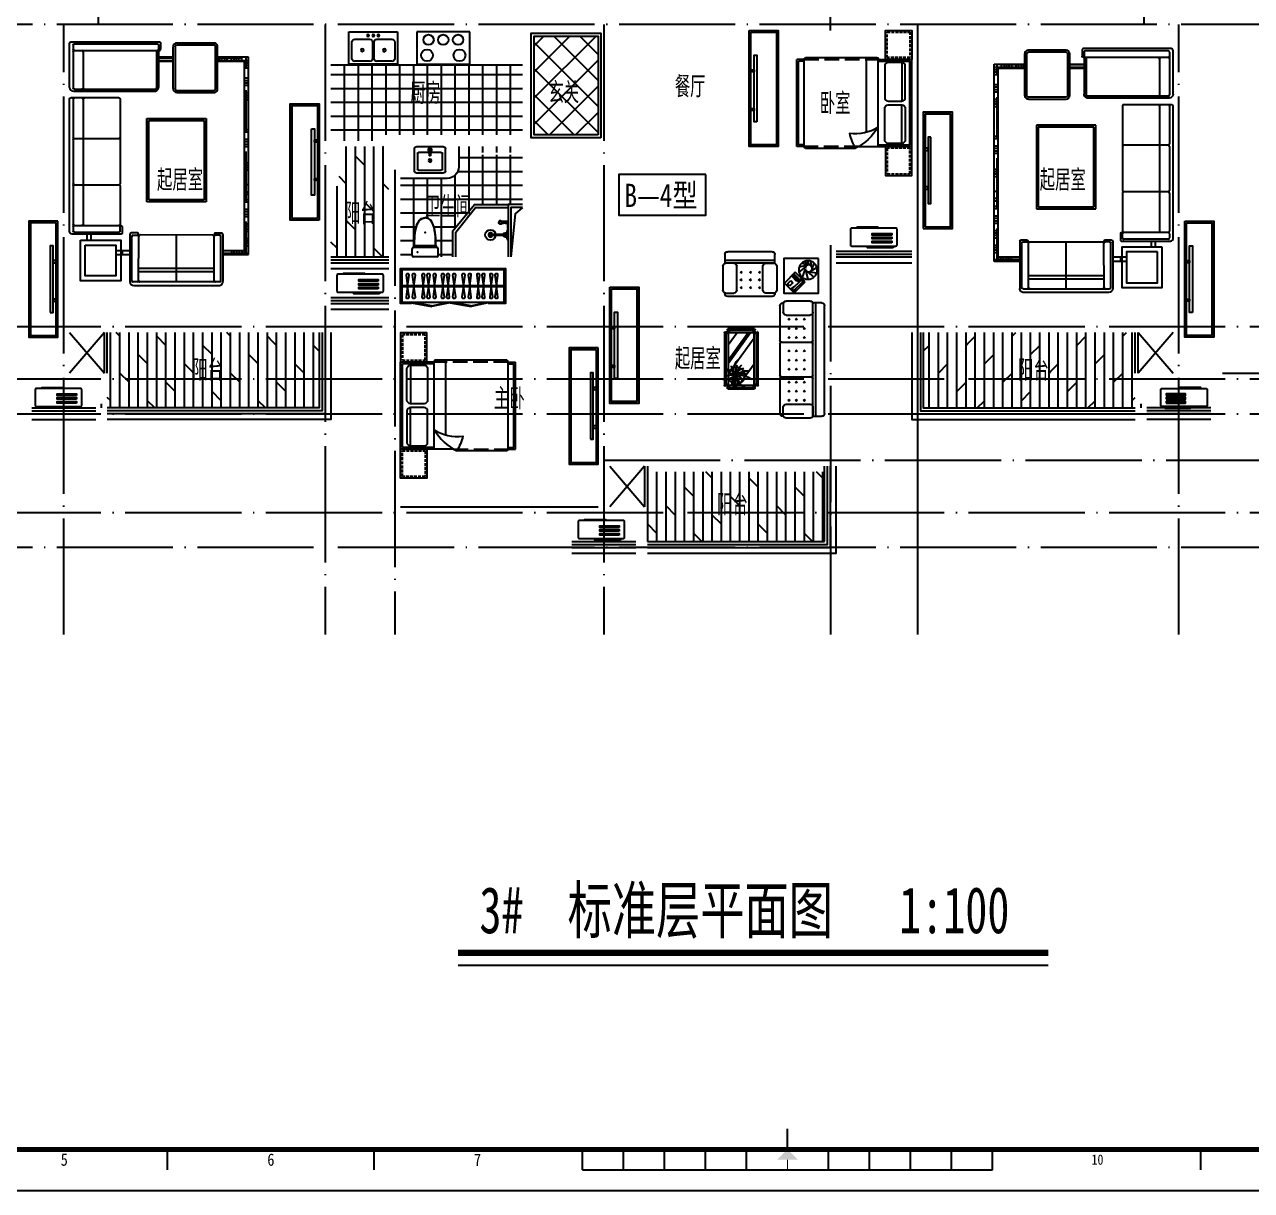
# Model space of a CAD drawing. Extents: x 921942 to 1159542, y -958603 to -790785.
# Drawn here: x 1057835 to 1078960, y -958603 to -938535 of the extents above; entities that cross this region are included whole.
import ezdxf
from ezdxf.enums import TextEntityAlignment as Align

# ---------------------------------------------------------------- set-up
doc = ezdxf.new("R2010")
doc.units = 0
doc.header["$LTSCALE"] = 1000
doc.header["$MEASUREMENT"] = 0
doc.linetypes.add('DASH', pattern=[0.35, 0.25, -0.1])
doc.linetypes.add('DOTE', pattern=[2.42, 2, -0.2, 0.02, -0.2])
for name, color, linetype in [('BALCONY', 6, 'CONTINUOUS'), ('DIM_SYMB', 3, 'CONTINUOUS'), ('DOTE', 1, 'DOTE'), ('PUB_TEXT', 7, 'CONTINUOUS'), ('TT', 7, 'CONTINUOUS'), ('厨卫', 8, 'CONTINUOUS'), ('图框', 255, 'CONTINUOUS'), ('家具', 8, 'CONTINUOUS'), ('平面填充', 250, 'CONTINUOUS'), ('看线', 2, 'CONTINUOUS'), ('空调', 8, 'CONTINUOUS'), ('阳台', 6, 'CONTINUOUS')]:
    doc.layers.add(name, color=color, linetype=linetype)
doc.styles.add('DIM_FONT', font='SIMPLEX', dxfattribs={"width": 0.7, "bigfont": 'GBCBIG'})
doc.styles.get("Standard").update_dxf_attribs({"font": 'GBENOR', "bigfont": 'GBCBIG'})
doc.styles.add('TKZ1', font='SIMHEI.TTF', dxfattribs={"width": 0.7})
doc.styles.add('长仿宋', font='SimSun.ttf', dxfattribs={"width": 0.7, "height": 5})
doc.styles.add('黑体', font='SIMHEI.TTF', dxfattribs={"width": 0.8})
pattern_1 = [(90, (1074062.04, -968448.43), (-238.125, 1e-14), []), (180, (1074062.04, -968448.43), (-3e-14, -238.125), [])]

# ---------------------------------------------------------------- blocks, each defined once
blk = doc.blocks.new('图框2')
at = {"layer": '图框', "color": 0}
for p, q in [((42800, 1000), (42800, 1500)), ((27688, 500), (27688, 1000)), ((32725, 500), (32725, 1000)), ((37800, 500), (37800, 1000)), ((38800, 500), (38800, 1000)), ((39800, 500), (39800, 1000)), ((40800, 500), (40800, 1000)), ((41800, 500), (41800, 1000)), ((43800, 500), (43800, 1000)), ((44800, 500), (44800, 1000)), ((45800, 500), (45800, 1000)), ((46800, 500), (46800, 1000)), ((47800, 500), (47800, 1000)), ((52875, 500), (52875, 1000)), ((37800, 500), (47800, 500)), ((0, 0), (84100, 0))]:
    blk.add_line(p, q, dxfattribs=at)
at = {"layer": '图框', "color": 0, "const_width": 120}
blk.add_lwpolyline([(83100, 58400), (2500, 58400), (2500, 1000), (83100, 1000)], close=True, dxfattribs=at)
at = {"layer": '图框', "color": 0, "const_width": 30}
blk.add_lwpolyline([(42800, 750), (42800, 500)], dxfattribs=at)
at = {"layer": '图框', "color": 0}
blk.add_solid([(42550, 750), (43050, 750), (42800, 1000)], dxfattribs=at)
at = {"layer": '图框', "color": 0, "style": 'TKZ1', "width": 0.85}
for s, height, p in [('6', 300, (30206, 750)), ('5', 300, (25169, 750)), ('7', 300, (35244, 750)), ('10', 250, (50356, 750))]:
    blk.add_text(s, height=height, dxfattribs=at).set_placement(p, align=Align.MIDDLE)
blk = doc.blocks.new('空调机')
at = {"layer": '空调', "color": 8}
for p, q in [((2416486, -275315), (2416486, -275325)), ((2416849, -275305), (2416496, -275305)), ((2416859, -275325), (2416859, -275315))]:
    blk.add_line(p, q, dxfattribs=at)
blk.add_lwpolyline([(2416186, -275325), (2416946, -275325, -0.414214), (2416966, -275345), (2416966, -275615, -0.414214), (2416946, -275635), (2416186, -275635, -0.414214), (2416166, -275615), (2416166, -275345, -0.414214)], format="xyb", close=True, dxfattribs=at)
for points in [[(2416256, -275445), (2416592, -275445), (2416592, -275416), (2416256, -275416)], [(2416235, -275664), (2416675, -275664), (2416675, -275649), (2416235, -275649)], [(2416256, -275511), (2416592, -275511), (2416592, -275482), (2416256, -275482)], [(2416256, -275577), (2416592, -275577), (2416592, -275548), (2416256, -275548)]]:
    blk.add_lwpolyline(points, close=True, dxfattribs=at)
for centre, start, end in [((2416496, -275315), 90, 180), ((2416849, -275315), 0, 90)]:
    blk.add_arc(centre, 10, start, end, dxfattribs=at)
blk = doc.blocks.new('wasfsdgdfh')
at = {"layer": '厨卫', "linetype": 'ByBlock'}
for p, q in [((-317, 406), (241, 406)), ((-317, -432), (-317, 406)), ((-190, 51), (-190, 305)), ((-140, 356), (140, 356)), ((190, 305), (190, 51)), ((241, 406), (241, -432)), ((140, 0), (-140, 0)), ((-190, -330), (-190, -76)), ((-140, -25), (140, -25)), ((190, -76), (190, -330)), ((140, -381), (-140, -381)), ((241, -432), (-317, -432))]:
    blk.add_line(p, q, dxfattribs=at)
at = {"layer": '厨卫', "linetype": 'ByBlock', "extrusion": (0, 0, -1)}
for centre, major_axis, start_param, end_param in [((-140, 305), (0.1, 50.8), 4.711206, 6.282002), ((140, 305), (-0.1, 50.8), 0.001187, 1.571983), ((-254, 76), (-13.5, 13.5), 3.926991, 10.210176), ((-254, -13), (-13.5, 13.5), 3.926991, 10.210176), ((-140, 51), (-0.1, 50.8), 3.142779, 4.713576), ((0, 178), (-18, 18), 3.926991, 10.210176), ((140, 51), (0.1, 50.8), 1.569613, 3.140409), ((-254, -102), (-13.5, 13.5), 3.926991, 10.210176), ((-140, -76), (0.1, 50.8), 4.711206, 6.282002), ((0, -203), (-18, 18), 3.926991, 10.210176), ((140, -76), (-0.1, 50.8), 0.001187, 1.571983), ((-140, -330), (-0.1, 50.8), 3.142779, 4.713576), ((140, -330), (0.1, 50.8), 1.569613, 3.140409)]:
    blk.add_ellipse(centre, major_axis=major_axis, ratio=1, start_param=start_param, end_param=end_param, dxfattribs=at)
blk = doc.blocks.new('aswqdfrsgfh')
at = {"layer": '厨卫', "linetype": 'ByBlock'}
for p, q in [((-513, 299), (-513, -260)), ((401, 299), (-513, 299)), ((401, -260), (401, 299)), ((-513, -260), (401, -260))]:
    blk.add_line(p, q, dxfattribs=at)
for centre, radius in [((-310, 159), 88.9), ((-56, 159), 88.9), ((198, 159), 88.9), ((-336, -108), 102), ((223, -108), 102)]:
    blk.add_circle(centre, radius, dxfattribs=at)
blk = doc.blocks.new('asfdfgfhfg')
at = {"layer": '家具'}
for p, q in [((-54, 1595), (-54, 1745)), ((-4, 1795), (759, 1795)), ((809, 1745), (809, 1592)), ((-87, 1545), (-87, 1134)), ((-54, 1645), (809, 1645)), ((-54, 1595), (809, 1595)), ((102, 1595), (-37, 1595)), ((152, 1134), (152, 1545)), ((602, 1134), (602, 1545)), ((652, 1595), (792, 1595)), ((842, 1545), (842, 1134)), ((-575, 1274), (-405, 1443)), ((-386, 1085), (-575, 1274)), ((-556, 1274), (-509, 1227)), ((-504, 1326), (-551, 1278)), ((-551, 1278), (-509, 1236)), ((-532, 1278), (-504, 1307)), ((-532, 1278), (-381, 1128)), ((-462, 1283), (-504, 1326)), ((-353, 1156), (-504, 1307)), ((-452, 1283), (-499, 1330)), ((-386, 1406), (-471, 1321)), ((-471, 1321), (-433, 1283)), ((-471, 1274), (-462, 1283)), ((-466, 1269), (-452, 1283)), ((-452, 1302), (-367, 1387)), ((-433, 1283), (-348, 1368)), ((-405, 1443), (-216, 1255)), ((-348, 1368), (-386, 1406)), ((-325, 1297), (-363, 1260)), ((-268, 1241), (-325, 1297)), ((198, 1453), (229, 1423)), ((229, 1453), (198, 1423)), ((198, 1326), (229, 1296)), ((229, 1326), (198, 1296)), ((356, 1453), (386, 1423)), ((386, 1453), (356, 1423)), ((356, 1326), (386, 1296)), ((386, 1326), (356, 1296)), ((514, 1453), (544, 1423)), ((544, 1453), (514, 1423)), ((514, 1326), (544, 1296)), ((544, 1326), (514, 1296)), ((-509, 1236), (-499, 1245)), ((-509, 1227), (-495, 1241)), ((-424, 1151), (-414, 1161)), ((-381, 1109), (-424, 1151)), ((-216, 1255), (-386, 1085)), ((-386, 1189), (-377, 1198)), ((-334, 1156), (-381, 1109)), ((-381, 1128), (-353, 1156)), ((-377, 1198), (-334, 1156)), ((-363, 1260), (-306, 1203)), ((-306, 1203), (-268, 1241)), ((-54, 1084), (-54, 1075)), ((-37, 1084), (102, 1084)), ((198, 1189), (229, 1159)), ((229, 1189), (198, 1159)), ((386, 1189), (356, 1159)), ((356, 1189), (386, 1159)), ((514, 1189), (544, 1159)), ((544, 1189), (514, 1159)), ((792, 1084), (652, 1084)), ((809, 1084), (809, 1075)), ((-909, -988), (-909, 862)), ((-859, 912), (-706, 912)), ((-759, -1038), (-759, 912)), ((-709, -1038), (-709, 912)), ((-709, 755), (-709, 896)), ((-659, 946), (-247, 946)), ((-197, 912), (-189, 912)), ((-197, 896), (-197, 755)), ((-139, 862), (-139, 264)), ((-4, 1025), (759, 1025)), ((-247, 705), (-659, 705)), ((-546, 651), (-576, 620)), ((-546, 620), (-576, 651)), ((-409, 651), (-439, 620)), ((-409, 620), (-439, 651)), ((-282, 651), (-312, 620)), ((-282, 620), (-312, 651)), ((-546, 463), (-576, 493)), ((-546, 493), (-576, 463)), ((-409, 493), (-439, 463)), ((-409, 463), (-439, 493)), ((-282, 493), (-312, 463)), ((-282, 463), (-312, 493)), ((261, 368), (333, 440)), ((261, 396), (305, 440)), ((287, 455), (287, 450)), ((297, 465), (756, 465)), ((297, 440), (756, 440)), ((791, 368), (719, 440)), ((791, 396), (747, 440)), ((766, 455), (766, 450)), ((-169, 235), (-679, 235)), ((-546, 335), (-576, 305)), ((-546, 305), (-576, 335)), ((-409, 335), (-439, 305)), ((-409, 305), (-439, 335)), ((-282, 335), (-312, 305)), ((-282, 305), (-312, 335)), ((236, -505), (236, 404)), ((246, 414), (251, 414)), ((261, -505), (261, 404)), ((301, 305), (751, -315)), ((364, 400), (751, -134)), ((407, 400), (751, -75)), ((595, 400), (751, 185)), ((791, 404), (791, -505)), ((806, 414), (801, 414)), ((816, 404), (816, -505)), ((-546, 75), (-576, 105)), ((-546, 105), (-576, 75)), ((-409, 75), (-439, 105)), ((-409, 105), (-439, 75)), ((-282, 75), (-312, 105)), ((-282, 105), (-312, 75)), ((-139, 206), (-139, -332)), ((-546, -52), (-576, -82)), ((-546, -82), (-576, -52)), ((-546, -240), (-576, -210)), ((-546, -210), (-576, -240)), ((-409, -82), (-439, -52)), ((-409, -52), (-439, -82)), ((-409, -240), (-439, -210)), ((-409, -210), (-439, -240)), ((-282, -82), (-312, -52)), ((-282, -52), (-312, -82)), ((-282, -240), (-312, -210)), ((-282, -210), (-312, -240)), ((301, -138), (565, -500)), ((-169, -361), (-679, -361)), ((-139, -390), (-139, -988)), ((-546, -431), (-576, -461)), ((-546, -461), (-576, -431)), ((-546, -619), (-576, -588)), ((-546, -588), (-576, -619)), ((-409, -431), (-439, -461)), ((-409, -461), (-439, -431)), ((-409, -588), (-439, -619)), ((-409, -619), (-439, -588)), ((-282, -431), (-312, -461)), ((-282, -461), (-312, -431)), ((-282, -588), (-312, -619)), ((-282, -619), (-312, -588)), ((246, -515), (251, -515)), ((261, -468), (333, -540)), ((261, -496), (305, -540)), ((287, -555), (287, -550)), ((756, -540), (297, -540)), ((756, -565), (297, -565)), ((791, -468), (719, -540)), ((791, -496), (747, -540)), ((766, -555), (766, -550)), ((806, -515), (801, -515)), ((-247, -831), (-659, -831)), ((-546, -746), (-576, -776)), ((-546, -776), (-576, -746)), ((-409, -746), (-439, -776)), ((-409, -776), (-439, -746)), ((-282, -746), (-312, -776)), ((-282, -776), (-312, -746)), ((-709, -1038), (-859, -1038)), ((-709, -881), (-709, -1021)), ((-197, -1021), (-197, -881)), ((-197, -1038), (-189, -1038)), ((-659, -1071), (-247, -1071))]:
    blk.add_line(p, q, dxfattribs=at)
at = {"layer": '家具', "color": 6}
for p, q in [((-677, 1466), (-777, 1525)), ((-694, 1502), (-729, 1600)), ((-683, 1543), (-673, 1632)), ((-651, 1566), (-616, 1640)), ((-632, 1568), (-564, 1629)), ((-611, 1564), (-511, 1595)), ((-598, 1556), (-471, 1530)), ((-581, 1533), (-467, 1445)), ((-575, 1501), (-521, 1357)), ((-649, 1450), (-776, 1433)), ((-609, 1454), (-722, 1355)), ((-583, 1478), (-618, 1320))]:
    blk.add_line(p, q, dxfattribs=at)
at = {"layer": '家具'}
for points in [[(-805, 1679), (-205, 1679), (-205, 1079), (-805, 1079)], [(301, 400), (751, 400), (751, -500), (301, -500)]]:
    blk.add_lwpolyline(points, close=True, dxfattribs=at)
at = {"layer": '家具', "color": 3, "const_width": 12}
for points in [[(643, -155, 1), (643, -167, 1)], [(415, -356, 1), (415, -368, 1)], [(484, -251, 1), (484, -263, 1)], [(540, -295, 1), (540, -307, 1)], [(540, -336, 1), (540, -348, 1)], [(547, -221, 1), (547, -233, 1)], [(597, -328, 1), (597, -340, 1)], [(606, -309, 1), (606, -321, 1)], [(610, -339, 1), (610, -351, 1)], [(616, -325, 1), (616, -337, 1)], [(629, -320, 1), (629, -332, 1)], [(649, -284, 1), (649, -296, 1)], [(672, -257, 1), (672, -269, 1)], [(550, -449, 1), (550, -461, 1)], [(613, -518, 1), (613, -530, 1)], [(686, -441, 1), (686, -453, 1)]]:
    blk.add_lwpolyline(points, format="xyb", close=True, dxfattribs=at)
at = {"layer": '家具', "color": 6}
for centre, radius in [((-623, 1480), 160), ((-634, 1508), 60)]:
    blk.add_circle(centre, radius, dxfattribs=at)
at = {"layer": '家具'}
blk.add_circle((609, -339), 144, dxfattribs=at)
for centre, radius, start, end in [((-4, 1745), 50, 90, 180), ((759, 1745), 50, 0, 90), ((-37, 1545), 50, 90, 180), ((102, 1545), 50, 0, 90), ((652, 1545), 50, 90, 180), ((792, 1545), 50, 0, 90), ((-37, 1134), 50, 180, 270), ((-4, 1075), 50, 180, 270), ((102, 1134), 50, 270, 0), ((652, 1134), 50, 180, 270), ((759, 1075), 50, 270, 0), ((792, 1134), 50, 270, 0), ((-859, 862), 50, 90, 180), ((-659, 896), 50, 90, 180), ((-247, 896), 50, 0, 90), ((-189, 862), 50, 0, 90), ((-659, 755), 50, 180, 270), ((-247, 755), 50, 270, 0), ((297, 455), 10, 90, 180), ((297, 450), 10, 180, 270), ((756, 455), 10, 0, 90), ((756, 450), 10, 270, 0), ((-679, 265), 30, 180, 270), ((-679, 205), 30, 90, 180), ((-169, 265), 30, 270, 0), ((-169, 205), 30, 0, 90), ((246, 404), 10, 90, 180), ((251, 404), 10, 0, 90), ((801, 404), 10, 90, 180), ((806, 404), 10, 0, 90), ((-679, -331), 30, 180, 270), ((-679, -391), 30, 90, 180), ((-169, -331), 30, 270, 0), ((-169, -391), 30, 0, 90), ((246, -505), 10, 180, 270), ((251, -505), 10, 270, 0), ((297, -550), 10, 90, 180), ((297, -555), 10, 180, 270), ((756, -550), 10, 0, 90), ((756, -555), 10, 270, 0), ((801, -505), 10, 180, 270), ((806, -505), 10, 270, 0), ((-659, -881), 50, 90, 180), ((-247, -881), 50, 0, 90), ((-859, -988), 50, 180, 270), ((-659, -1021), 50, 180, 270), ((-247, -1021), 50, 270, 0), ((-189, -988), 50, 270, 0)]:
    blk.add_arc(centre, radius, start, end, dxfattribs=at)
at = {"layer": '家具', "color": 3}
for centre, radius, start, end in [((439, -395), 190, 24.0956, 76.2953), ((329, -375), 291, 13.0452, 49.7766), ((366, -260), 293, 348.5516, 40.9815), ((121, -311), 502, 358.3286, 18.729), ((435, -141), 259, 318.7581, 353.8624), ((606, -140), 193, 276.9904, 348.0284), ((550, -656), 325, 81.2496, 128.2333), ((424, -513), 260, 44.4861, 99.3762), ((461, -645), 346, 65.0888, 95.9637), ((315, -300), 287, 301.315, 352.1378), ((-633, 982), 1790, 309.0488, 312.6799), ((-32, -299), 642, 340.5249, 357.8244), ((395, -436), 234, 323.3231, 25.7633), ((1027, 363), 810, 238.9873, 250.361), ((496, -453), 169, 332.9909, 45.9102), ((565, -207), 126, 298.8901, 348.4579), ((453, -480), 233, 355.8741, 36.9558), ((648, -813), 490, 73.8561, 89.1105), ((816, -188), 219, 252.9456, 276.4814)]:
    blk.add_arc(centre, radius, start, end, dxfattribs=at)
at = {"layer": '家具', "style": 'DIM_FONT', "width": 0.8, "flags": 9}
for tag, p, rotation in [('YSIZE', (377, 1795), 180), ('XSIZE', (377, 1795), 180), ('YSIZE', (-909, -63), 270), ('XSIZE', (-909, -63), 270)]:
    blk.add_attdef(tag, p, '', height=0.5, rotation=rotation, dxfattribs=at)
blk = doc.blocks.new('A$C2FB07499')
at = {"layer": '家具', "ltscale": 0.5}
blk.add_lwpolyline([(500, 0), (0, 0), (0, 2000), (500, 2000)], close=True, dxfattribs=at)
at = {"layer": '家具', "color": 251, "ltscale": 40}
for points in [[(470, 30), (30, 30), (30, 1970), (470, 1970)], [(368, 1572), (415, 1572), (415, 428), (368, 428)], [(415, 1381), (480, 1381), (480, 1343), (415, 1343)], [(415, 717), (480, 717), (480, 679), (415, 679)]]:
    blk.add_lwpolyline(points, close=True, dxfattribs=at)
blk = doc.blocks.new('dgfgf')
at = {"layer": '家具'}
blk.add_lwpolyline([(7597, -62676), (7147, -62676), (7147, -63176), (7597, -63176), (7597, -62676), (7517, -62676)], dxfattribs=at)
at = {"layer": '家具', "color": 251, "linetype": 'DASH', "ltscale": 0.2}
blk.add_lwpolyline([(7567, -62706), (7177, -62706), (7177, -63146), (7567, -63146)], close=True, dxfattribs=at)
blk = doc.blocks.new('A$C72813290')
at = {"layer": '家具'}
for p, q in [((579, 2000), (0, 2000)), ((0, 500), (0, 2000)), ((30, 530), (30, 1970)), ((579, 1970), (30, 1970)), ((170, 1945), (170, 1283)), ((579, 500), (579, 2010)), ((1830, 2030), (599, 2030)), ((779, 753), (779, 2030)), ((1850, 500), (1850, 2000)), ((1850, 2000), (1980, 2000)), ((1850, 1970), (1950, 1970)), ((1950, 530), (1950, 1970)), ((1980, 500), (1980, 2000)), ((170, 555), (170, 1217)), ((912, 500), (0, 500)), ((579, 530), (30, 530)), ((1830, 470), (967, 470)), ((1850, 530), (1950, 530)), ((1850, 500), (1980, 500))]:
    blk.add_line(p, q, dxfattribs=at)
at = {"layer": '家具', "linetype": 'DASH'}
for p, q in [((1850, 2000), (579, 2000)), ((912, 500), (1850, 500))]:
    blk.add_line(p, q, dxfattribs=at)
at = {"layer": '家具'}
for points in [[(170, 1945), (405, 1945, -0.414214), (465, 1885), (465, 1343, -0.414214), (405, 1283), (170, 1283, -0.414214), (110, 1343), (110, 1885, -0.414214)], [(170, 555), (405, 555, 0.414214), (465, 615), (465, 1157, 0.414214), (405, 1217), (170, 1217, 0.414214), (110, 1157), (110, 615, 0.414214)]]:
    blk.add_lwpolyline(points, format="xyb", close=True, dxfattribs=at)
blk.add_lwpolyline([(579, 833, 0.180302), (1071, 725, -0.088637), (967, 470, 28871.271551)], format="xyb", dxfattribs=at)
for centre, radius, start, end in [((599, 2010), 20, 90, 180), ((1819, 2001), 30.7, 357.6884, 69.6917), ((1392, 1313), 944, 210.6075, 243.2773), ((1819, 499), 30.7, 290.3566, 2.3152)]:
    blk.add_arc(centre, radius, start, end, dxfattribs=at)
blk.add_blockref('dgfgf', (-7147, 65176), dxfattribs=at)
at = {"layer": '家具', "xscale": -1, "rotation": 180}
blk.add_blockref('dgfgf', (-7147, -62676), dxfattribs=at)
blk = doc.blocks.new('sderg fhfgjghj')
at = {"layer": '家具'}
blk.add_line((934, 186), (934, 206), dxfattribs=at)
at = {"layer": '家具', "color": 8}
for p, q in [((-553, -83), (1212, -84)), ((-553, -103), (1212, -104))]:
    blk.add_line(p, q, dxfattribs=at)
at = {"layer": '家具'}
for points in [[(-388, 196), (-40, 259), (-39, 250), (-386, 187)], [(276, 196), (-40, 259), (-42, 250), (274, 187)], [(278, 196), (640, 259), (642, 249), (280, 186)], [(934, 196), (640, 259), (638, 249), (932, 186)]]:
    blk.add_lwpolyline(points, close=True, dxfattribs=at)
for points in [[(-390, 187), (-390, 207), (-573, 207), (-573, -393), (1232, -394), (1232, 206), (934, 206)], [(-388, 187), (934, 186), (1212, 186), (1212, -374), (-553, -373), (-553, 187), (-388, 187)]]:
    blk.add_lwpolyline(points, dxfattribs=at)
at = {"layer": '家具', "color": 8}
for points in [[(-479, -280), (-452, -93), (-479, 93, -0.459921), (-459, 117), (-445, 117, -0.459921), (-425, 93), (-452, -93), (-425, -280, -0.459921), (-445, -303), (-459, -303, -0.459921)], [(-372, -280), (-346, -93), (-372, 93, -0.459921), (-353, 117), (-338, 117, -0.459921), (-319, 93), (-346, -93), (-319, -280, -0.459921), (-338, -303), (-353, -303, -0.459921)], [(-209, -280), (-182, -93), (-209, 93, -0.459921), (-189, 117), (-175, 117, -0.459921), (-155, 93), (-182, -93), (-155, -280, -0.459921), (-175, -303), (-189, -303, -0.459921)], [(-120, -280), (-93, -93), (-120, 93, -0.459921), (-100, 117), (-86, 117, -0.459921), (-66, 93), (-93, -93), (-66, -280, -0.459921), (-86, -303), (-100, -303, -0.459921)], [(-13, -280), (13, -93), (-13, 93, -0.459921), (6, 117), (21, 117, -0.459921), (40, 93), (13, -93), (40, -280, -0.459921), (21, -303), (6, -303, -0.459921)], [(128, -280), (155, -93), (128, 93, -0.459921), (148, 117), (162, 117, -0.459921), (182, 93), (155, -93), (182, -280, -0.459921), (162, -303), (148, -303, -0.459921)], [(217, -280), (244, -93), (217, 93, -0.459921), (236, 117), (251, 117, -0.459921), (270, 93), (244, -93), (270, -280, -0.459921), (251, -303), (236, -303, -0.459921)], [(323, -280), (350, -93), (323, 93, -0.459921), (343, 117), (357, 117, -0.459921), (377, 93), (350, -93), (377, -280, -0.459921), (357, -303), (343, -303, -0.459921)], [(483, -280), (510, -93), (483, 93, -0.459921), (503, 117), (518, 117, -0.459921), (537, 93), (510, -93), (537, -280, -0.459921), (518, -303), (503, -303, -0.459921)], [(590, -280), (617, -93), (590, 93, -0.459921), (610, 117), (624, 117, -0.459921), (644, 93), (617, -93), (644, -280, -0.459921), (624, -303), (610, -303, -0.459921)], [(737, -280), (764, -93), (737, 93, -0.459921), (757, 117), (771, 117, -0.459921), (791, 93), (764, -93), (791, -280, -0.459921), (771, -303), (757, -303, -0.459921)], [(826, -280), (852, -93), (826, 93, -0.459921), (845, 117), (860, 117, -0.459921), (879, 93), (852, -93), (879, -280, -0.459921), (860, -303), (845, -303, -0.459921)], [(961, -280), (988, -93), (961, 93, -0.459921), (981, 117), (995, 117, -0.459921), (1015, 93), (988, -93), (1015, -280, -0.459921), (995, -303), (981, -303, -0.459921)], [(1049, -280), (1076, -93), (1049, 93, -0.459921), (1069, 117), (1083, 117, -0.459921), (1103, 93), (1076, -93), (1103, -280, -0.459921), (1083, -303), (1069, -303, -0.459921)]]:
    blk.add_lwpolyline(points, format="xyb", close=True, dxfattribs=at)
blk = doc.blocks.new('asfdgfhgfh')
at = {"layer": '厨卫', "lineweight": -3}
for p, q in [((-222, -50), (-222, -125)), ((-222, -72), (-192, -72)), ((-192, -50), (-192, -125)), ((-12, -37), (-12, -27)), ((4, -42), (4, -315)), ((14, -315), (14, -42)), ((31, -37), (31, -27))]:
    blk.add_line(p, q, dxfattribs=at)
at = {"layer": '厨卫', "color": 8}
for p, q in [((-6, -37), (-6, -27)), ((24, -34), (24, -27))]:
    blk.add_line(p, q, dxfattribs=at)
at = {"layer": '厨卫', "lineweight": -3}
for points in [[(-195, -40), (-195, -12), (-219, -12), (-219, -40)], [(-1, -27), (-46, -27), (-76, -22), (-76, -12)], [(-76, -12), (94, -12), (94, -22), (64, -27), (19, -27)], [(-19, -61), (-29, -61), (-29, -57), (-19, -57)], [(4, -82), (-19, -82), (-19, -37), (-6, -37)], [(24, -37), (37, -37), (37, -82), (14, -82)], [(37, -57), (47, -57), (47, -61), (37, -61)]]:
    blk.add_lwpolyline(points, dxfattribs=at)
for points in [[(-162, -12), (-162, -22), (-106, -22), (-106, -12)], [(40, -12), (40, -22), (-22, -22), (-22, -12)]]:
    blk.add_lwpolyline(points, close=True, dxfattribs=at)
at = {"layer": '厨卫', "color": 8}
for points in [[(4, -62), (-6, -62), (-6, -34), (-1, -34)], [(19, -34), (24, -34), (24, -62), (14, -62)]]:
    blk.add_lwpolyline(points, dxfattribs=at)
blk.add_lwpolyline([(19, -22), (19, -42), (-1, -42), (-1, -22)], close=True, dxfattribs=at)
for centre, radius in [((-207, -50), 15), ((-207, -99), 15), ((9, -315), 5)]:
    blk.add_circle(centre, radius, dxfattribs=at)
at = {"layer": '厨卫', "lineweight": -3}
blk.add_circle((9, -315), 89.5, dxfattribs=at)
for centre, start, end in [((-239, -119), 286.4181, 340.3267), ((-175, -119), 199.6733, 253.5819)]:
    blk.add_arc(centre, 17.7, start, end, dxfattribs=at)
at = {"layer": '厨卫', "color": 8}
for centre, radius, start, end in [((-207, -50), 17, 133.3359, 208.0725), ((-207, -99), 17, 151.9275, 28.0725), ((-207, -50), 17, 331.9275, 46.6641), ((9, -315), 35, 98.2132, 81.7868), ((9, -315), 9, 123.749, 56.251)]:
    blk.add_arc(centre, radius, start, end, dxfattribs=at)
at = {"layer": '厨卫', "lineweight": -3, "extrusion": (0, 0, -1)}
for centre, major_axis, ratio, start_param, end_param in [((-207, -147), (33.6, 0), 0.612909, -0.37962, 3.521213), ((-207, -138), (31.4, 0), 0.47884, -1.072899, 4.214492)]:
    blk.add_ellipse(centre, major_axis=major_axis, ratio=ratio, start_param=start_param, end_param=end_param, dxfattribs=at)
blk = doc.blocks.new('asfdgfh')
at = {"layer": '厨卫', "ltscale": 100}
for p, q in [((-266, -207, 0), (-266, -92, 0)), ((159, -67, 0), (-241, -67, 0)), ((145, -40, 0), (-228, -40, 0)), ((184, -207, 0), (184, -92, 0)), ((159, -232, 0), (-241, -232, 0))]:
    blk.add_line(p, q, dxfattribs=at)
for centre, radius, start, end in [((-241, -92, 0), 25, 90, 180), ((-241, -207, 0), 25, 180, 270), ((-261, -39, 0), 33.7, 303.6157, 10.847), ((178, -39, 0), 33.9, 169.3113, 235.1347), ((159, -92, 0), 25, 0, 90), ((159, -207, 0), 25, 270, 0)]:
    blk.add_arc(centre, radius, start, end, dxfattribs=at)
for points, knots in [([(-227, -33, 0), (-227, 85, 0), (-226, 243, 0), (-137, 424, 0), (-69, 441, 0), (-41, 448, 0)], [0, 0, 0, 0, 355.24272, 473.249847, 556.576042, 556.576042, 556.576042, 556.576042]), ([(-222, -41, 0), (-222, -2, 0), (-222, 29, 0), (-220, 90, 0), (-219, 121, 0), (-213, 182, 0), (-208, 213, 0), (-198, 258, 0), (-194, 273, 0), (-187, 296, 0), (-184, 303, 0), (-180, 315, 0), (-179, 319, 0), (-176, 326, 0), (-174, 330, 0), (-170, 341, 0), (-167, 348, 0), (-160, 363, 0), (-156, 369, 0), (-148, 382, 0), (-143, 389, 0), (-134, 400, 0), (-129, 405, 0), (-121, 412, 0), (-118, 414, 0), (-112, 418, 0), (-109, 420, 0), (-102, 423, 0), (-99, 425, 0), (-92, 428, 0), (-89, 429, 0), (-78, 433, 0), (-71, 435, 0), (-56, 440, 0), (-48, 441, 0), (-40, 443, 0)], [0, 0, 0, 0, 92.762674, 92.762674, 185.525347, 185.525347, 278.288021, 278.288021, 324.669358, 324.669358, 347.860026, 347.860026, 359.45536, 359.45536, 371.050694, 371.050694, 394.241363, 394.241363, 417.432031, 417.432031, 440.6227, 440.6227, 463.813368, 463.813368, 475.408702, 475.408702, 487.004036, 487.004036, 498.599371, 498.599371, 510.194705, 510.194705, 533.385373, 533.385373, 556.576042, 556.576042, 556.576042, 556.576042]), ([(140, -40, 0), (140, -2, 0), (139, 29, 0), (138, 90, 0), (136, 121, 0), (130, 182, 0), (125, 213, 0), (115, 258, 0), (111, 273, 0), (104, 296, 0), (101, 303, 0), (97, 315, 0), (96, 319, 0), (93, 326, 0), (92, 330, 0), (87, 341, 0), (84, 348, 0), (77, 363, 0), (73, 369, 0), (65, 382, 0), (61, 389, 0), (51, 400, 0), (46, 405, 0), (38, 412, 0), (35, 414, 0), (29, 418, 0), (26, 420, 0), (20, 423, 0), (16, 425, 0), (10, 428, 0), (6, 429, 0), (-4, 433, 0), (-12, 435, 0), (-27, 440, 0), (-35, 441, 0), (-43, 443, 0)], [0, 0, 0, 0, 92.762674, 92.762674, 185.525347, 185.525347, 278.288021, 278.288021, 324.669358, 324.669358, 347.860026, 347.860026, 359.45536, 359.45536, 371.050694, 371.050694, 394.241363, 394.241363, 417.432031, 417.432031, 440.6227, 440.6227, 463.813368, 463.813368, 475.408702, 475.408702, 487.004036, 487.004036, 498.599371, 498.599371, 510.194705, 510.194705, 533.385373, 533.385373, 556.576042, 556.576042, 556.576042, 556.576042]), ([(145, -33, 0), (144, 85, 0), (143, 243, 0), (54, 424, 0), (-13, 441, 0), (-41, 448, 0)], [0, 0, 0, 0, 355.24272, 473.249847, 556.576042, 556.576042, 556.576042, 556.576042])]:
    blk.add_open_spline(points, degree=3, knots=knots, dxfattribs=at)
at = {"layer": '厨卫'}
for p in [(-42, 189, 0), (-171, -149, 0)]:
    blk.add_point(p, dxfattribs=at)
blk = doc.blocks.new('dfdsf')
at = {"layer": '家具'}
for p, q in [((-6119, -27345), (-6119, -27726)), ((-5626, -27307), (-6081, -27307)), ((-5588, -27726), (-5588, -27345)), ((-6081, -27765), (-5626, -27765))]:
    blk.add_line(p, q, dxfattribs=at)
at = {"layer": '家具', "color": 8}
for p, q in [((-6068, -27695), (-6068, -27428)), ((-6049, -27409), (-5869, -27409)), ((-5872, -27364), (-5886, -27364)), ((-5867, -27351), (-5876, -27341)), ((-5867, -27377), (-5876, -27387)), ((-5870, -27392), (-5866, -27466)), ((-5854, -27345), (-5854, -27332)), ((-5854, -27383), (-5854, -27396)), ((-5837, -27392), (-5841, -27466)), ((-5831, -27341), (-5840, -27350)), ((-5831, -27387), (-5840, -27377)), ((-5838, -27409), (-5658, -27409)), ((-5835, -27364), (-5821, -27364)), ((-5639, -27428), (-5639, -27695)), ((-5866, -27466), (-5841, -27466)), ((-5658, -27714), (-6049, -27714))]:
    blk.add_line(p, q, dxfattribs=at)
for centre, radius in [((-5854, -27364), 32.3), ((-5854, -27364), 18.8), ((-5855, -27549), 25.4), ((-5855, -27549), 16)]:
    blk.add_circle(centre, radius, dxfattribs=at)
at = {"layer": '家具'}
for centre, start, end in [((-6081, -27345), 90, 180), ((-5626, -27345), 0, 90), ((-6081, -27726), 180, 270), ((-5626, -27726), 270, 0)]:
    blk.add_arc(centre, 38.1, start, end, dxfattribs=at)
at = {"layer": '家具', "color": 8}
for centre, start, end in [((-6049, -27428), 90, 180), ((-5658, -27428), 0, 90), ((-6049, -27695), 180, 270), ((-5658, -27695), 270, 0)]:
    blk.add_arc(centre, 19.1, start, end, dxfattribs=at)
blk = doc.blocks.new('A$C25AA54E1')
at = {"layer": '家具', "ltscale": 20}
for p, q in [((884, 2199), (884, 3017)), ((918, 3081), (3211, 3081)), ((3234, 2997), (3234, 3061)), ((3234, 2234), (3234, 2996)), ((3347, 3015), (3347, 1617)), ((3413, 3081), (4163, 3081)), ((4198, 3046), (4198, 1539)), ((1012, 2176), (906, 2176)), ((1712, 2211), (1057, 2211)), ((3212, 2211), (1757, 2211)), ((1, 1972), (0, 511)), ((883, 2042), (71, 2042)), ((906, 1914), (906, 2019)), ((871, 614), (872, 1868)), ((1443, 1750), (2878, 1750)), ((1443, 728), (1443, 1750)), ((2878, 1750), (2878, 728)), ((4024, 1551), (3413, 1551)), ((4047, 1574), (4047, 1539)), ((4175, 1516), (4070, 1516)), ((4110, 1300), (3391, 1300)), ((3325, 1234), (3325, 597)), ((4176, 597), (4176, 1234)), ((2878, 728), (1443, 728)), ((882, 440), (70, 440)), ((905, 463), (905, 568)), ((3391, 531), (4110, 531))]:
    blk.add_line(p, q, dxfattribs=at)
at = {"layer": '家具', "color": 8}
for p, q in [((918, 2994), (918, 2234)), ((1011, 3017), (942, 3017)), ((1034, 2994), (1034, 2234)), ((1711, 3017), (1058, 3017)), ((1734, 2996), (1734, 2234)), ((2511, 3017), (1758, 3017)), ((2534, 2996), (2534, 2234)), ((3211, 3017), (2558, 3017)), ((3380, 2996), (3380, 1606)), ((4070, 3017), (3403, 3017)), ((4047, 2994), (4047, 1574)), ((4140, 3017), (4070, 3017)), ((4163, 2994), (4163, 1574)), ((3211, 2846), (1058, 2846)), ((4025, 2846), (3403, 2846)), ((603, 2178), (536, 2178)), ((941, 2211), (1012, 2211)), ((64, 1915), (65, 1985)), ((65, 1869), (64, 1915)), ((88, 2008), (848, 2007)), ((503, 2041), (503, 2042)), ((871, 1984), (871, 1914)), ((64, 569), (65, 1872)), ((87, 1892), (849, 1891)), ((87, 1892), (849, 1891)), ((88, 1892), (848, 1891)), ((236, 592), (236, 1892)), ((293, 592), (293, 1892)), ((1476, 1717), (2845, 1717)), ((1476, 761), (1476, 1717)), ((2845, 1717), (2845, 761)), ((4047, 1584), (3402, 1584)), ((3876, 1551), (3876, 1303)), ((3918, 1551), (3918, 1302)), ((4140, 1551), (4070, 1551)), ((65, 1242), (871, 1241)), ((3360, 1234), (3360, 597)), ((4110, 1265), (3391, 1265)), ((4141, 597), (4141, 1234)), ((2845, 761), (1476, 761)), ((64, 499), (64, 569)), ((87, 592), (848, 591)), ((87, 476), (848, 475)), ((561, 440), (561, 0)), ((603, 440), (603, 128)), ((871, 498), (871, 568)), ((3391, 566), (4110, 566)), ((3930, 507), (3860, 507)), ((3918, 465), (3860, 465)), ((3876, 531), (3876, 0)), ((3918, 531), (3918, 128)), ((606, 292), (536, 292)), ((603, 250), (536, 250)), ((3930, 416), (3860, 416)), ((3930, 374), (3860, 374)), ((3918, 297), (3860, 297)), ((3930, 255), (3860, 255)), ((3930, 213), (3860, 213)), ((606, 208), (536, 208)), ((606, 158), (536, 158)), ((606, 116), (536, 116)), ((606, 74), (536, 74)), ((1105, 44), (536, 44)), ((606, 86), (603, 86)), ((686, 70), (686, 0)), ((728, 70), (728, 0)), ((770, 70), (770, 0)), ((812, 70), (812, 0)), ((938, 70), (938, 0)), ((979, 70), (979, 0)), ((1021, 70), (1021, 0)), ((1063, 70), (1063, 0)), ((1189, 70), (1189, 0)), ((1231, 70), (1231, 0)), ((1273, 70), (1273, 0)), ((1314, 70), (1314, 0)), ((1440, 70), (1440, 0)), ((2310, 44), (1440, 44)), ((1482, 70), (1482, 0)), ((1574, 70), (1574, 0)), ((1616, 70), (1616, 0)), ((1741, 70), (1741, 0)), ((1993, 70), (1993, 0)), ((2035, 70), (2035, 0)), ((2076, 70), (2076, 0)), ((2118, 70), (2118, 0)), ((2394, 70), (2394, 0)), ((2436, 70), (2436, 0)), ((2478, 70), (2478, 0)), ((2520, 70), (2520, 0)), ((2645, 70), (2645, 0)), ((3365, 44), (2645, 44)), ((2687, 70), (2687, 0)), ((3198, 70), (3198, 0)), ((3240, 70), (3240, 0)), ((3281, 70), (3281, 0)), ((3323, 70), (3323, 0)), ((3449, 70), (3449, 0)), ((3491, 70), (3491, 0)), ((3533, 70), (3533, 0)), ((3575, 70), (3575, 0)), ((3750, 70), (3750, 0)), ((3930, 44), (3750, 44)), ((3792, 70), (3792, 0)), ((3834, 70), (3834, 0)), ((3918, 171), (3860, 171)), ((3930, 122), (3860, 122)), ((3930, 86), (3918, 86))]:
    blk.add_line(p, q, dxfattribs=at)
at = {"layer": '家具'}
for p, q in [((781, 2780), (884, 2780)), ((781, 2709), (884, 2709)), ((536, 2283), (536, 2042)), ((606, 2283), (606, 2042)), ((3860, 1302), (3860, 1551)), ((3930, 1300), (3930, 1551)), ((536, 440), (536, 0)), ((606, 440), (606, 70)), ((3860, 70), (3860, 531)), ((3930, 0), (3930, 531)), ((606, 70), (3860, 70)), ((536, 0), (3930, 0))]:
    blk.add_line(p, q, dxfattribs=at)
at = {"layer": '家具', "ltscale": 20}
blk.add_lwpolyline([(781, 2895), (781, 2199), (85, 2199), (85, 2895)], close=True, dxfattribs=at)
at = {"layer": '家具', "color": 8}
blk.add_lwpolyline([(698, 2812), (698, 2282), (169, 2282), (169, 2812)], close=True, dxfattribs=at)
at = {"layer": '家具', "ltscale": 20, "extrusion": (0, 0, -1)}
for centre, major_axis, ratio, start_param, end_param in [((953, 3021), (-49.4, 49.4), 1, 5.45018, 6.544088), ((3211, 3058), (16.4, 16.4), 1, -0.785398, 0.696689), ((4163, 3046), (24.6, 24.6), 1, -0.785398, 0.785398), ((906, 2199), (16.2, 16.2), 1, 2.356194, 3.926991), ((1012, 2234), (-16.2, 16.2), 1, 2.356194, 3.926991), ((1012, 2193), (12.7, 12.7), 0.942987, -0.815786, 2.325807), ((1057, 2234), (-16.2, 16.2), 1, 3.926991, 5.497787), ((1712, 2234), (-16.2, 16.2), 1, 2.356194, 3.926991), ((1757, 2234), (16.2, 16.2), 1, 2.356194, 3.926991), ((2512, 2234), (-16.2, 16.2), 1, 2.356194, 3.926991), ((2557, 2234), (16.2, 16.2), 1, 2.356194, 3.926991), ((3212, 2234), (-16.2, 16.2), 1, 2.356194, 3.926991), ((4024, 1574), (16.2, 16.2), 1, 0.785398, 2.356194), ((4175, 1539), (-16.2, 16.2), 1, 2.356194, 3.926991)]:
    blk.add_ellipse(centre, major_axis=major_axis, ratio=ratio, start_param=start_param, end_param=end_param, dxfattribs=at)
at = {"layer": '家具', "color": 8, "extrusion": (0, 0, -1)}
for centre, major_axis, start_param, end_param in [((942, 2994), (16.4, 16.4), 3.926991, 5.497787), ((1011, 2994), (16.4, 16.4), -0.785398, 0.785398), ((1058, 2994), (16.4, 16.4), 3.926991, 5.497787), ((1711, 2994), (-16.4, 16.4), 0.785398, 2.267485), ((1758, 2994), (16.4, 16.4), 4.0157, 5.497787), ((2511, 2994), (-16.4, 16.4), 0.785398, 2.267485), ((2558, 2994), (16.4, 16.4), 4.0157, 5.497787), ((3211, 2994), (-16.4, 16.4), 0.785398, 2.267485), ((3403, 2994), (16.4, 16.4), 4.0157, 5.497787), ((4023, 2994), (16.4, 16.4), -0.785398, 0.785398), ((4070, 2994), (-16.4, 16.4), 5.497787, 7.068583), ((4140, 2994), (16.4, 16.4), -0.785398, 0.785398), ((1058, 2869), (-16.4, 16.4), 3.926991, 5.409078), ((3211, 2822), (16.4, 16.4), -0.785398, 0.696689), ((3403, 2869), (-16.4, 16.4), 3.926991, 5.409078), ((4025, 2822), (-16.4, 16.4), 0.785398, 2.267485), ((941, 2234), (16.2, 16.2), 2.356194, 3.926991), ((4070, 1574), (16.2, 16.2), 2.356194, 3.926991), ((4140, 1574), (-16.2, 16.2), 2.356194, 3.926991)]:
    blk.add_ellipse(centre, major_axis=major_axis, ratio=1, start_param=start_param, end_param=end_param, dxfattribs=at)
at = {"layer": '家具', "ltscale": 20}
for centre, major_axis, ratio, start_param, end_param in [((3413, 3015), (-46.6, 46.6), 1, -0.785398, 0.785398), ((71, 1972), (49.7, 49.7), 1, 0.785398, 2.356194), ((848, 1914), (-16.2, 16.2), 1, 2.355029, 3.925825), ((889, 1914), (12.4, 12.4), 0.984307, 2.347446, 5.489038), ((883, 2019), (-16.2, 16.2), 1, 3.925825, 5.496622), ((849, 1868), (16.2, 16.2), 1, 5.496622, 7.067418), ((849, 1868), (16.2, 16.2), 1, 5.496622, 7.067418), ((3413, 1617), (46.6, 46.6), 1, 2.356194, 3.926991), ((4070, 1539), (16.2, 16.2), 1, 2.356194, 3.926991), ((3391, 1234), (-46.6, 46.6), 1, -0.785398, 0.785398), ((4110, 1234), (46.6, 46.6), 1, 5.497787, 7.068583), ((70, 511), (49.7, 49.7), 1, 2.356194, 3.926991), ((848, 614), (-16.2, 16.2), 1, 2.355029, 3.925825), ((848, 568), (-16.2, 16.2), 1, 3.925825, 5.496622), ((888, 568), (12.4, 12.4), 0.984309, -0.794147, 2.347446), ((882, 463), (-16.2, 16.2), 1, 2.355029, 3.925825), ((3391, 597), (46.6, 46.6), 1, 2.356194, 3.926991), ((4110, 597), (-46.6, 46.6), 1, 2.356194, 3.926991)]:
    blk.add_ellipse(centre, major_axis=major_axis, ratio=ratio, start_param=start_param, end_param=end_param, dxfattribs=at)
at = {"layer": '家具', "color": 8}
for centre, major_axis, start_param, end_param in [((1058, 2822), (16.4, 16.4), 0.785398, 2.267485), ((3211, 2869), (16.4, 16.4), 3.926991, 5.409078), ((3403, 2822), (16.4, 16.4), 0.785398, 2.267485), ((4025, 2869), (16.4, 16.4), 3.926991, 5.409078), ((88, 1915), (16.4, 16.4), 2.355029, 3.925825), ((88, 1985), (-16.4, 16.4), -0.786564, 0.784233), ((89, 1915), (-16.4, 16.4), 0.784233, 2.266319), ((89, 1915), (-16.4, 16.4), 0.784233, 2.266319), ((848, 1985), (16.2, 16.2), 5.496622, 7.067418), ((88, 1869), (-16.4, 16.4), -0.786564, 0.784233), ((89, 1869), (-16.4, 16.4), -0.697854, 0.784233), ((89, 1869), (16.4, 16.4), 0.872942, 2.355029), ((3402, 1606), (15.5, 15.5), 2.356194, 3.926991), ((3391, 1234), (-22, 22), -0.785398, 0.785398), ((4110, 1234), (22, 22), 5.497787, 7.068583), ((87, 615), (16.4, 16.4), 2.355029, 3.925825), ((87, 569), (-16.4, 16.4), -0.786564, 0.784233), ((87, 499), (-16.4, 16.4), 0.784233, 2.355029), ((848, 498), (-16.2, 16.2), 2.355029, 3.925825), ((3391, 597), (22, 22), 2.356194, 3.926991), ((4110, 597), (-22, 22), 2.356194, 3.926991)]:
    blk.add_ellipse(centre, major_axis=major_axis, ratio=1, start_param=start_param, end_param=end_param, dxfattribs=at)

msp = doc.modelspace()

# ---------------------------------------------------------------- hatches: boundary and pattern name
at = {"layer": '平面填充'}
h = msp.add_hatch(dxfattribs=at)
h.set_pattern_fill('NET', color=256, scale=100, angle=45, style=0)
h.set_pattern_definition([(45, (404567.73, -398038.24), (-224.5064, 224.5064), []), (135, (404567.73, -398038.24), (-224.5064, -224.5064), [])])
h.paths.add_polyline_path([(1067710, -940435), (1066610, -940435), (1066610, -938735), (1067710, -938735)])
h = msp.add_hatch(dxfattribs=at)
h.set_pattern_fill('NET', color=256, scale=75, angle=90, style=0)
h.set_pattern_definition(pattern_1)
h.paths.add_polyline_path([(1064010, -940435), (1064210, -940435), (1066410, -940435), (1066410, -940335), (1065680, -940335), (1065680, -940295), (1065680, -940295, -0.388153), (1066410, -939537), (1066410, -939235), (1063110, -939235), (1063110, -940435), (1063210, -940435), (1063210, -940535), (1063250, -940535), (1064010, -940535)])
edge = h.paths.add_edge_path()
edge.add_line((1066410, -940335), (1066410, -939537))
edge.add_arc((1066460, -940315), 780, 93.6753, 178.5307)
edge.add_line((1065680, -940295), (1065680, -940295))
edge.add_line((1065680, -940295), (1065680, -940335))
edge.add_line((1065680, -940335), (1066410, -940335))
h = msp.add_hatch(dxfattribs=at)
h.set_pattern_fill('DOLMIT', color=256, scale=200, angle=90, style=0)
h.set_pattern_definition([(90, (404567.73, -398038.24), (-158.748412, 1e-14), []), (135, (404567.73, -398038.24), (-317.4966, -317.4966), [224.50425, -449.008])])
h.paths.add_polyline_path([(1064003, -940635), (1063250, -940635), (1063250, -941315, 0.369737)], flags=17)
h.paths.add_polyline_path([(1064110, -941135), (1064110, -940635), (1064010, -940635), (1064003, -940635, -0.369737), (1063250, -941315), (1063250, -941315), (1063210, -941315), (1063210, -940635), (1063110, -940635), (1063110, -942535), (1064110, -942535), (1064110, -942035)])
h = msp.add_hatch(dxfattribs=at)
h.set_pattern_fill('NET', color=256, scale=75, angle=90, style=0)
h.set_pattern_definition(pattern_1)
edge = h.paths.add_edge_path()
edge.add_line((1065680, -940775), (1065680, -940775))
edge.add_line((1065680, -940775), (1065680, -940735))
edge.add_line((1065680, -940735), (1066410, -940735))
edge.add_line((1066410, -940735), (1066410, -940635))
edge.add_line((1066410, -940635), (1065310, -940635))
edge.add_line((1065310, -940635), (1065310, -940985))
edge.add_arc((1065110, -940985), 200, -90, 0, ccw=False)
edge.add_line((1065110, -941185), (1064310, -941185))
edge.add_line((1064310, -941185), (1064310, -942035))
edge.add_line((1064310, -942035), (1064310, -942535))
edge.add_line((1064310, -942535), (1064532, -942535))
edge.add_arc((1064532, -942510), 25, 180, 270, ccw=False)
edge.add_line((1064507, -942510), (1064507, -942395))
edge.add_arc((1064532, -942395), 25, 90.1822, 180, ccw=False)
edge.add_arc((1064512, -942343), 33.7, 304.4786, 370.847)
edge.add_spline(control_points=[(1064546, -942336), (1064546, -942218), (1064547, -942061), (1064636, -941879), (1064704, -941862), (1064732, -941855)], knot_values=[0, 0, 0, 0, 355.24272, 473.249847, 556.576042, 556.576042, 556.576042, 556.576042], degree=3, periodic=0)
edge.add_spline(control_points=[(1064732, -941855), (1064760, -941862), (1064827, -941879), (1064916, -942061), (1064917, -942218), (1064918, -942336)], knot_values=[0, 0, 0, 0, 83.326195, 201.333322, 556.576042, 556.576042, 556.576042, 556.576042], degree=3, periodic=0)
edge.add_arc((1064951, -942343), 33.9, 169.3113, 235.1347)
edge.add_arc((1064932, -942395), 25, 0, 90, ccw=False)
edge.add_line((1064957, -942395), (1064957, -942510))
edge.add_arc((1064932, -942510), 25, -90, 0, ccw=False)
edge.add_line((1064932, -942535), (1065210, -942535))
edge.add_line((1065210, -942535), (1065210, -942085))
edge.add_line((1065210, -942085), (1065585, -941635))
edge.add_line((1065585, -941635), (1066160, -941635))
edge.add_line((1066160, -941635), (1066410, -941635))
edge.add_line((1066410, -941635), (1066410, -941534))
edge.add_arc((1066460, -940755), 780, 181.4693, 266.3247, ccw=False)
h.paths.add_polyline_path([(1064663, -941961), (1065571, -941961), (1065571, -941426), (1064663, -941426)], flags=25)
edge = h.paths.add_edge_path()
edge.add_line((1066410, -941534), (1066410, -940775))
edge.add_line((1066410, -940775), (1065680, -940775))
edge.add_arc((1066460, -940755), 780, 181.4693, 266.3247)
h = msp.add_hatch(dxfattribs=at)
h.set_pattern_fill('DOLMIT', color=256, scale=200, angle=90, style=0)
h.set_pattern_definition([(90, (356061.17, -183335.42), (-158.748412, 1e-14), []), (135, (356061.17, -183335.4), (-317.4966, -317.4966), [224.50425, -449.008])])
h.paths.add_polyline_path([(1062910, -945135), (1062910, -943835), (1062557, -943835), (1058963, -945135)])
h.paths.add_polyline_path([(1060679, -944789), (1061323, -944789), (1061323, -944230), (1060679, -944230)], flags=24)
h.paths.add_polyline_path([(1059260, -943835), (1059260, -945028), (1062557, -943835)])
h = msp.add_hatch(dxfattribs=at)
h.set_pattern_fill('DOLMIT', color=256, scale=200, angle=90, style=0)
h.set_pattern_definition([(90, (1780158.55, -183335.42), (158.748412, 1e-14), []), (45, (1780158.55, -183335.4), (317.4966, -317.4966), [224.50425, -449.008])])
h.paths.add_polyline_path([(1073310, -945135), (1073310, -943835), (1073663, -943835), (1077257, -945135)])
h.paths.add_polyline_path([(1075541, -944789), (1074896, -944789), (1074896, -944230), (1075541, -944230)], flags=24)
h.paths.add_polyline_path([(1076960, -943835), (1076960, -945028), (1073663, -943835)])
h = msp.add_hatch(dxfattribs=at)
h.set_pattern_fill('DOLMIT', color=256, scale=200, angle=90, style=0)
h.set_pattern_definition([(90, (354989.77, 5830.47), (-158.748412, 1e-14), []), (135, (354989.77, 5830.47), (-317.4966, -317.4966), [224.50425, -449.008])])
h.paths.add_polyline_path([(1071610, -946235), (1070960, -946235), (1068560, -946235), (1068560, -946935), (1071610, -946935)])
h.paths.add_polyline_path([(1069715, -947107), (1070360, -947107), (1070360, -946548), (1069715, -946548)], flags=9)
h.paths.add_polyline_path([(1068560, -947435), (1071610, -947435), (1071610, -946935), (1068560, -946935)])

# ---------------------------------------------------------------- linework, layer by layer
at = {"layer": 'BALCONY', "color": 8}
for p, q in [((1063110, -942535), (1064110, -942535)), ((1071810, -942435), (1073110, -942435)), ((1063110, -942735), (1064110, -942735)), ((1071810, -942635), (1073110, -942635)), ((1063110, -943235), (1064110, -943235)), ((1063110, -943435), (1064110, -943435)), ((1057960, -945135), (1059060, -945135)), ((1057960, -945335), (1059060, -945335)), ((1078260, -945135), (1077160, -945135)), ((1078260, -945335), (1077160, -945335)), ((1067260, -947435), (1068360, -947435)), ((1068560, -947435), (1071610, -947435)), ((1067260, -947635), (1068360, -947635))]:
    msp.add_line(p, q, dxfattribs=at)
at = {"layer": 'BALCONY'}
for p, q in [((1063110, -942585), (1064110, -942585)), ((1071810, -942485), (1073110, -942485)), ((1071810, -942535), (1073110, -942535)), ((1063110, -942635), (1064110, -942635)), ((1063110, -943285), (1064110, -943285)), ((1063110, -943335), (1064110, -943335)), ((1057960, -945185), (1059060, -945185)), ((1057960, -945235), (1059060, -945235)), ((1078260, -945185), (1077160, -945185)), ((1078260, -945235), (1077160, -945235)), ((1067260, -947485), (1068360, -947485)), ((1067260, -947535), (1068360, -947535))]:
    msp.add_line(p, q, dxfattribs=at)
for points in [[(1063010, -943835), (1063010, -945235), (1059260, -945235)], [(1062960, -943835), (1062960, -945185), (1059260, -945185)], [(1073210, -943835), (1073210, -945235), (1076960, -945235)], [(1073260, -943835), (1073260, -945185), (1076960, -945185)], [(1068560, -947535), (1071710, -947535), (1071710, -946135)], [(1068560, -947485), (1071660, -947485), (1071660, -946135)]]:
    msp.add_lwpolyline(points, dxfattribs=at)
at = {"layer": 'BALCONY', "color": 8}
for points in [[(1062910, -943835), (1062910, -945135), (1059260, -945135)], [(1063110, -943835), (1063110, -945335), (1059260, -945335)], [(1073110, -943835), (1073110, -945335), (1076960, -945335)], [(1073310, -943835), (1073310, -945135), (1076960, -945135)], [(1068560, -947635), (1071810, -947635), (1071810, -946135)]]:
    msp.add_lwpolyline(points, dxfattribs=at)
at = {"layer": 'DIM_SYMB', "const_width": 105}
msp.add_lwpolyline([(1065301, -954513), (1075460, -954513)], dxfattribs=at)
at = {"layer": 'DIM_SYMB'}
msp.add_lwpolyline([(1065301, -954723), (1075460, -954723)], dxfattribs=at)
at = {"layer": 'DOTE', "linetype": 'DOTE'}
for p, q in [((1059110, -938535), (1059110, -928235)), ((1071710, -938635), (1071710, -928235)), ((1077110, -938535), (1077110, -928235)), ((1058510, -949035), (1058510, -938535)), ((1063010, -938535), (1063010, -949035)), ((1067810, -938535), (1067810, -949035)), ((1073210, -938535), (1073210, -949035)), ((1077710, -949035), (1077710, -938535)), ((1073210, -939035), (1073210, -949035)), ((1064210, -941035), (1064210, -949035)), ((1071710, -942335), (1071710, -949035)), ((1052310, -943735), (1084591, -943735)), ((1052310, -944635), (1084591, -944635)), ((1052310, -945235), (1084591, -945235)), ((1067810, -946035), (1084591, -946035)), ((1052310, -946935), (1084591, -946935)), ((1084591, -947535), (1052310, -947535))]:
    msp.add_line(p, q, dxfattribs=at)
at = {"layer": 'DOTE', "color": 1, "linetype": 'DOTE'}
msp.add_line((1084591, -938535), (1052310, -938535), dxfattribs=at)
at = {"layer": 'PUB_TEXT'}
msp.add_lwpolyline([(1069566, -941115), (1068066, -941115), (1068066, -941815), (1069566, -941815)], close=True, dxfattribs=at)
at = {"layer": '家具'}
for p, q in [((1059210, -943835), (1058610, -944535)), ((1058610, -943835), (1059210, -944535)), ((1059210, -944535), (1059210, -943835)), ((1059260, -944535), (1059260, -943835)), ((1076960, -944535), (1076960, -943835)), ((1077010, -944535), (1077010, -943835)), ((1077010, -943835), (1077610, -944535)), ((1077610, -943835), (1077010, -944535)), ((1067910, -946135), (1068510, -946835)), ((1068510, -946135), (1067910, -946835)), ((1068510, -946135), (1068510, -946835)), ((1068560, -946135), (1068560, -946835))]:
    msp.add_line(p, q, dxfattribs=at)
for points in [[(1066410, -939235), (1063110, -939235)], [(1065210, -942535), (1065210, -942085), (1065585, -941635), (1066160, -941635)], [(1065260, -942535), (1065260, -942110), (1065602, -941685), (1066160, -941685)], [(1066410, -941635), (1066160, -941635), (1066160, -942535)], [(1066410, -941685), (1066210, -941685), (1066210, -942535)], [(1066410, -941685), (1066281, -941791), (1066210, -942535)]]:
    msp.add_lwpolyline(points, dxfattribs=at)
msp.add_lwpolyline([(1065310, -940635), (1065310, -940985, -0.414214), (1065110, -941185), (1064310, -941185)], format="xyb", dxfattribs=at)
at = {"layer": '平面填充'}
for points in [[(1067760, -940485), (1066560, -940485), (1066560, -938685), (1067760, -938685)], [(1067710, -940435), (1066610, -940435), (1066610, -938735), (1067710, -938735)]]:
    msp.add_lwpolyline(points, close=True, dxfattribs=at)
at = {"layer": '看线'}
for points in [[(1078460, -944535), (1081210, -944535)], [(1064310, -946835), (1067710, -946835)]]:
    msp.add_lwpolyline(points, dxfattribs=at)
at = {"layer": '阳台', "color": 8}
msp.add_lwpolyline([(1071610, -947435), (1071610, -946135)], dxfattribs=at)

# ---------------------------------------------------------------- block references
at = {"layer": '厨卫', "xscale": -1}
msp.add_blockref('asfdfgfhfg', (1070701, -944240), dxfattribs=at)
at = {"layer": '图框', "color": 0, "linetype": 'ByBlock', "xscale": 0.7063020216301084, "yscale": 0.7063020213972777, "zscale": 0.7063020214030876}
msp.add_blockref('图框2', (1040742, -958603), dxfattribs=at)
at = {"layer": '家具'}
for name, p, rotation in [('wasfsdgdfh', (1063852, -938978), 270), ('A$C2FB07499', (1070810, -938635), 180), ('A$C25AA54E1', (1061691, -943029), 90), ('asfdgfhgfh', (1066171, -942147), 270), ('A$C2FB07499', (1078310, -941917), 180), ('A$C2FB07499', (1068410, -943056), 180.0000000066701)]:
    msp.add_blockref(name, p, dxfattribs=dict(at, rotation=rotation))
for name, p in [('aswqdfrsgfh', (1065101, -938957)), ('A$C2FB07499', (1062410, -941901)), ('asfdgfh', (1064773, -942304, 0)), ('A$C72813290', (1064310, -946344))]:
    msp.add_blockref(name, p, dxfattribs=at)
at = {"layer": '家具', "xscale": -1}
for name, p in [('A$C72813290', (1073110, -941135)), ('A$C2FB07499', (1073810, -942045))]:
    msp.add_blockref(name, p, dxfattribs=at)
for name, p, rotation in [('A$C25AA54E1', (1074529, -943148), 270), ('dfdsf', (1058961, -913328), 5.336083575002704e-08), ('A$C2FB07499', (1057910, -941917), 180), ('sderg fhfgjghj', (1064883, -943129), 180), ('A$C2FB07499', (1067210, -944102), 180)]:
    msp.add_blockref(name, p, dxfattribs=dict(at, rotation=rotation))
at = {"layer": '空调', "xscale": -1}
for p in [(3489023, -666713), (3480180, -667508), (3474986, -669475), (3484331, -671747)]:
    msp.add_blockref('空调机', p, dxfattribs=at)
at = {"layer": '空调'}
msp.add_blockref('空调机', (-1338766, -669475), dxfattribs=at)

# ---------------------------------------------------------------- texts
at = {"layer": 'PUB_TEXT'}
for s, height, style, width, p in [('B—4型', 400, '黑体', 0.8, (1068164, -941676)), ('3#  标准层平面图   1:100', 797.47, '长仿宋', 0.7, (1065667, -954175))]:
    msp.add_text(s, height=height, dxfattribs=dict(at, style=style, width=width)).set_placement(p)
at = {"layer": 'TT', "color": 0, "linetype": 'Continuous'}
for s, p in [('餐厅', (1069031, -939790)), ('厨房', (1064475, -939903)), ('玄关', (1066855, -939893)), ('卧室', (1071528, -940079)), ('起居室', (1060116, -941397)), ('起居室', (1075314, -941397)), ('卫生间', (1064732, -941855)), ('阳台', (1063351, -941972)), ('起居室', (1069031, -944472)), ('阳台', (1060723, -944668)), ('阳台', (1074941, -944668)), ('主卧', (1065917, -945160)), ('阳台', (1069760, -946985))]:
    msp.add_text(s, height=367.5, dxfattribs=at).set_placement(p)

doc.saveas('drawing.dxf')
